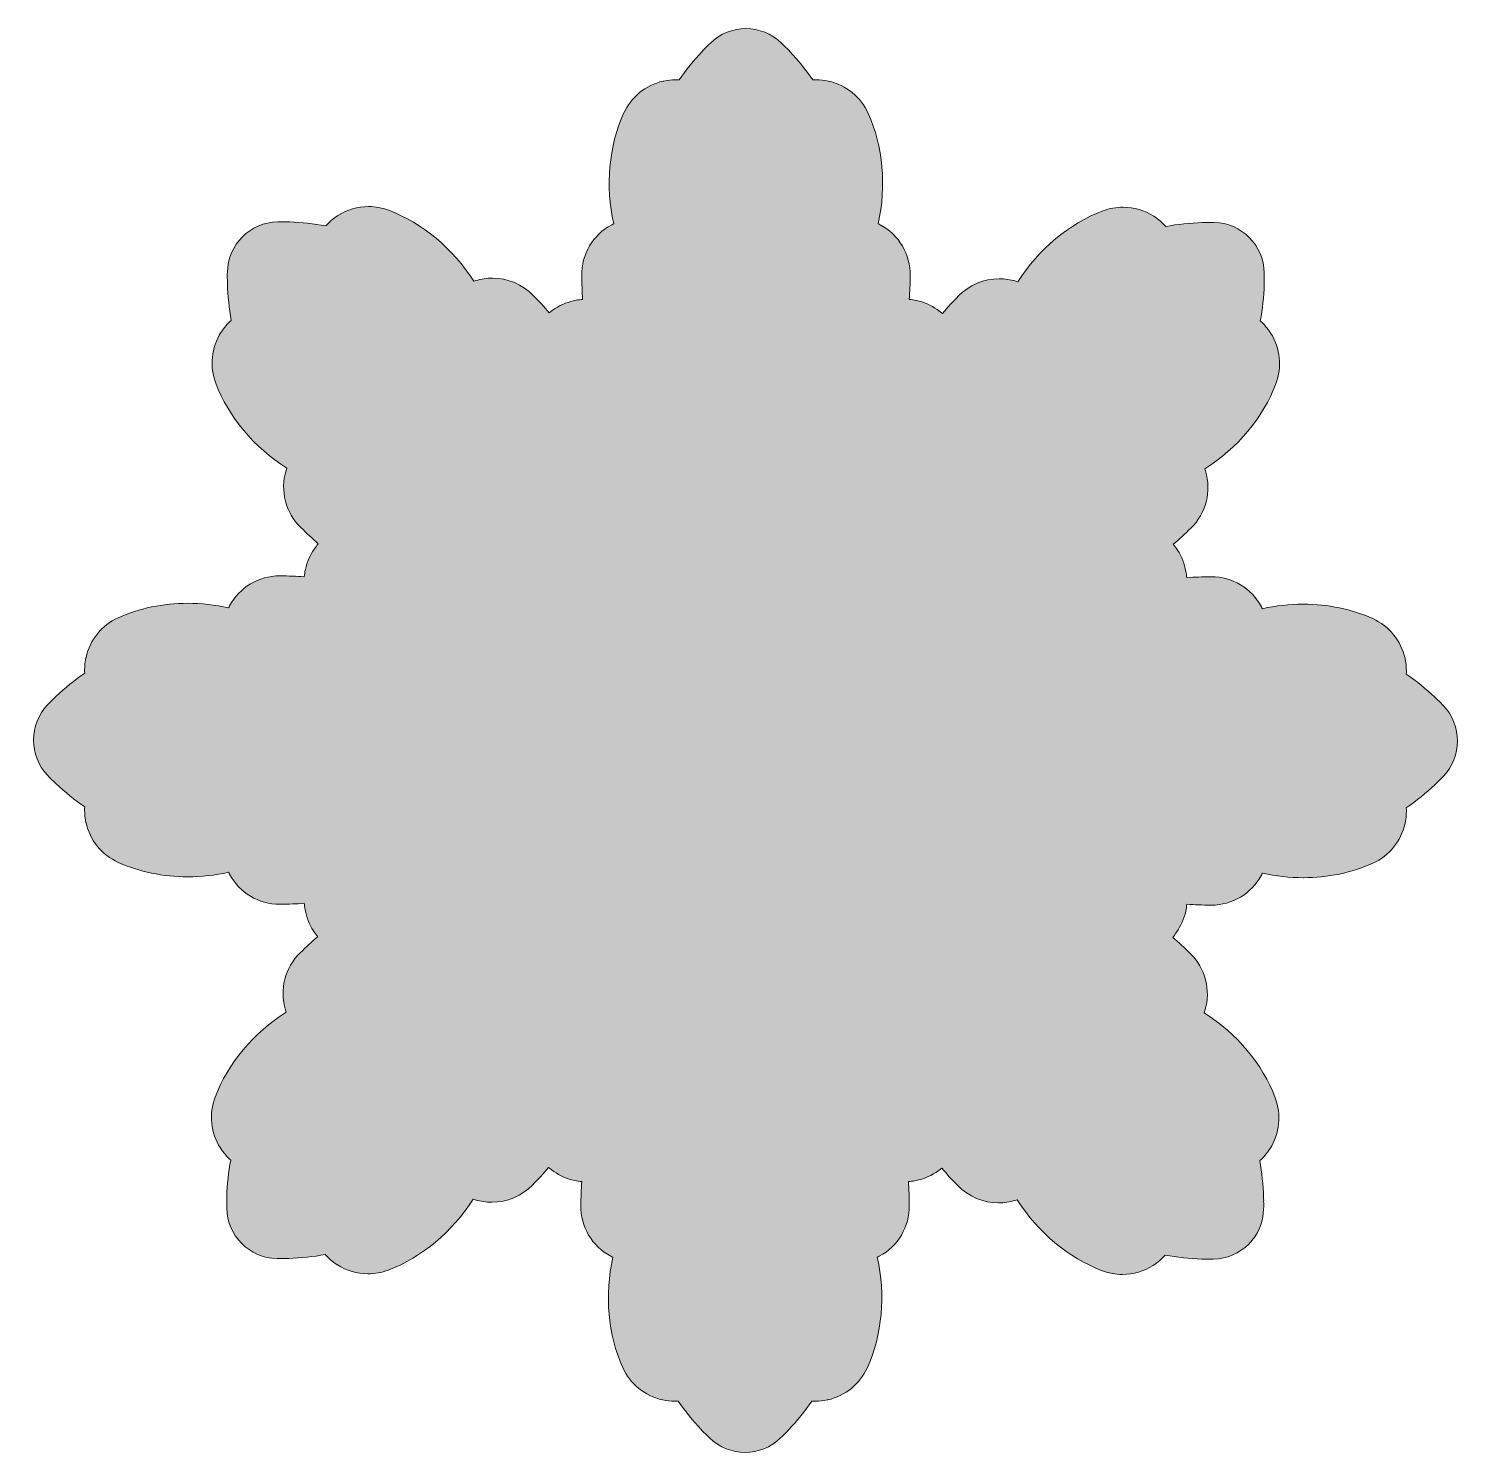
# Model space of a CAD drawing. Header units: inches. Extents: x 4 to 3036, y -2012 to -8.
# Drawn here: x 1037 to 2003, y -2000 to -1040 of the extents above; entities that cross this region are included whole.
import ezdxf

# ---------------------------------------------------------------- set-up
doc = ezdxf.new("R2010")
doc.units = ezdxf.units.IN
doc.header["$MEASUREMENT"] = 0
doc.layers.add('_U+0421_U+043B_U+043E_U+0439 1', color=7, linetype='Continuous')

msp = doc.modelspace()

# ---------------------------------------------------------------- hatches: boundary and pattern name
at = {"layer": '_U+0421_U+043B_U+043E_U+0439 1', "true_color": 0x005a5f}
h = msp.add_hatch(color=138, dxfattribs=at)
h.dxf.hatch_style = 2
edge = h.paths.add_edge_path()
edge.add_spline(control_points=[(1519.7, -2000.1), (1511.05, -2000.1), (1502.39, -1996.86), (1495.7, -1990.4), (1494.47, -1989.21), (1493.25, -1987.99), (1491.99, -1986.69), (1491.37, -1986.08), (1490.76, -1985.45), (1490.17, -1984.79), (1484.54, -1978.81), (1479.32, -1972.33), (1474.61, -1965.51), (1473.82, -1965.56), (1473.02, -1965.58), (1472.22, -1965.58), (1469.59, -1965.58), (1466.94, -1965.31), (1464.36, -1964.77), (1464.22, -1964.74), (1464.07, -1964.71), (1463.93, -1964.68), (1452.17, -1962.08), (1442.18, -1953.96), (1437.22, -1942.97), (1427.19, -1920.68), (1424.89, -1894.15), (1430.52, -1868.55), (1430.09, -1868.34), (1429.66, -1868.13), (1429.24, -1867.9), (1416.49, -1861.07), (1408.73, -1847.89), (1408.94, -1833.48), (1409.01, -1828.17), (1409.23, -1822.85), (1409.6, -1817.53), (1408.01, -1817.39), (1406.42, -1817.15), (1404.86, -1816.81), (1404.86, -1816.81), (1404.86, -1816.81), (1404.86, -1816.81), (1399.74, -1815.71), (1394.92, -1813.59), (1390.69, -1810.6), (1389.49, -1809.8), (1388.34, -1808.94), (1387.25, -1808.02), (1383.74, -1812.05), (1380.13, -1815.98), (1376.41, -1819.8), (1369.24, -1827.18), (1359.22, -1831.42), (1348.94, -1831.42), (1345.17, -1831.42), (1341.43, -1830.87), (1337.82, -1829.78), (1337.34, -1829.63), (1336.86, -1829.47), (1336.38, -1829.31), (1322.26, -1851.38), (1301.88, -1868.52), (1279.07, -1877.18), (1274.68, -1878.84), (1270.09, -1879.68), (1265.42, -1879.68), (1258.1, -1879.68), (1250.97, -1877.6), (1244.79, -1873.66), (1244.67, -1873.58), (1244.54, -1873.5), (1244.42, -1873.42), (1241.49, -1871.5), (1238.88, -1869.24), (1236.63, -1866.69), (1228.48, -1868.18), (1220.21, -1869.07), (1212.01, -1869.32), (1211.27, -1869.36), (1210.54, -1869.38), (1209.81, -1869.38), (1209.66, -1869.38), (1209.52, -1869.38), (1209.37, -1869.38), (1208.46, -1869.39), (1207.6, -1869.4), (1206.76, -1869.4), (1205.86, -1869.4), (1204.99, -1869.39), (1204.14, -1869.38), (1185.53, -1869.06), (1170.51, -1854.05), (1170.19, -1835.43), (1170.17, -1833.73), (1170.17, -1832), (1170.19, -1830.18), (1170.19, -1829.31), (1170.2, -1828.43), (1170.25, -1827.56), (1170.5, -1819.36), (1171.39, -1811.09), (1172.88, -1802.95), (1170.34, -1800.7), (1168.07, -1798.08), (1166.15, -1795.15), (1166.07, -1795.04), (1166, -1794.92), (1165.92, -1794.8), (1159.44, -1784.64), (1158.12, -1771.84), (1162.38, -1760.55), (1171.05, -1737.7), (1188.19, -1717.31), (1210.26, -1703.19), (1210.11, -1702.74), (1209.96, -1702.28), (1209.82, -1701.82), (1205.64, -1687.97), (1209.47, -1673.18), (1219.79, -1663.15), (1223.6, -1659.44), (1227.52, -1655.83), (1231.54, -1652.32), (1230.52, -1651.1), (1229.56, -1649.8), (1228.68, -1648.43), (1225.85, -1644.03), (1223.95, -1639.14), (1223.08, -1634.04), (1222.8, -1632.62), (1222.59, -1631.21), (1222.47, -1629.8), (1217.14, -1630.17), (1211.8, -1630.39), (1206.48, -1630.46), (1206.32, -1630.46), (1206.11, -1630.46), (1205.95, -1630.46), (1191.78, -1630.46), (1178.82, -1622.7), (1172.13, -1610.22), (1171.89, -1609.78), (1171.67, -1609.33), (1171.45, -1608.89), (1162.35, -1610.9), (1153.12, -1611.92), (1143.87, -1611.92), (1127.39, -1611.92), (1111.21, -1608.56), (1097.07, -1602.2), (1086.05, -1597.23), (1077.93, -1587.24), (1075.32, -1575.47), (1075.29, -1575.33), (1075.26, -1575.18), (1075.22, -1575.03), (1074.51, -1571.61), (1074.27, -1568.16), (1074.47, -1564.77), (1067.66, -1560.06), (1061.18, -1554.84), (1055.2, -1549.22), (1054.55, -1548.64), (1053.93, -1548.04), (1053.32, -1547.42), (1052.01, -1546.15), (1050.79, -1544.93), (1049.6, -1543.7), (1036.67, -1530.31), (1036.67, -1509.08), (1049.61, -1495.69), (1050.8, -1494.46), (1052.01, -1493.25), (1053.31, -1491.99), (1053.92, -1491.37), (1054.55, -1490.76), (1055.2, -1490.17), (1061.19, -1484.55), (1067.66, -1479.33), (1074.47, -1474.62), (1074.27, -1471.24), (1074.51, -1467.79), (1075.22, -1464.36), (1075.26, -1464.22), (1075.29, -1464.07), (1075.32, -1463.93), (1077.93, -1452.16), (1086.05, -1442.17), (1097.05, -1437.21), (1111.21, -1430.84), (1127.39, -1427.48), (1143.87, -1427.48), (1153.12, -1427.48), (1162.35, -1428.5), (1171.45, -1430.51), (1171.66, -1430.08), (1171.88, -1429.65), (1172.1, -1429.23), (1178.82, -1416.7), (1191.78, -1408.93), (1205.95, -1408.93), (1206.11, -1408.93), (1206.34, -1408.94), (1206.5, -1408.94), (1211.82, -1409.01), (1217.15, -1409.23), (1222.47, -1409.6), (1222.61, -1407.96), (1222.86, -1406.32), (1223.22, -1404.69), (1224.34, -1399.62), (1226.45, -1394.86), (1229.42, -1390.68), (1230.21, -1389.48), (1231.06, -1388.34), (1231.97, -1387.25), (1227.94, -1383.74), (1224.02, -1380.13), (1220.2, -1376.41), (1209.88, -1366.38), (1206.06, -1351.58), (1210.23, -1337.8), (1210.38, -1337.32), (1210.53, -1336.85), (1210.69, -1336.38), (1188.62, -1322.27), (1171.48, -1301.88), (1162.82, -1279.07), (1158.54, -1267.75), (1159.86, -1254.94), (1166.34, -1244.78), (1166.42, -1244.66), (1166.5, -1244.54), (1166.58, -1244.42), (1168.5, -1241.49), (1170.76, -1238.88), (1173.31, -1236.63), (1171.82, -1228.48), (1170.93, -1220.21), (1170.67, -1212.01), (1170.63, -1211.13), (1170.61, -1210.25), (1170.62, -1209.38), (1170.59, -1207.55), (1170.59, -1205.83), (1170.62, -1204.14), (1170.94, -1185.52), (1185.96, -1170.5), (1204.58, -1170.19), (1205.42, -1170.18), (1206.27, -1170.17), (1207.16, -1170.17), (1208.01, -1170.17), (1208.89, -1170.18), (1209.8, -1170.19), (1209.95, -1170.19), (1210.09, -1170.19), (1210.24, -1170.19), (1210.97, -1170.19), (1211.71, -1170.21), (1212.45, -1170.25), (1220.65, -1170.5), (1228.91, -1171.39), (1237.05, -1172.88), (1239.3, -1170.34), (1241.91, -1168.07), (1244.84, -1166.15), (1244.96, -1166.07), (1245.09, -1165.99), (1245.21, -1165.91), (1251.39, -1161.97), (1258.53, -1159.89), (1265.85, -1159.89), (1270.51, -1159.89), (1275.1, -1160.73), (1279.47, -1162.39), (1302.3, -1171.05), (1322.69, -1188.19), (1336.81, -1210.26), (1337.26, -1210.11), (1337.72, -1209.96), (1338.19, -1209.82), (1341.85, -1208.71), (1345.59, -1208.15), (1349.36, -1208.15), (1359.65, -1208.15), (1369.68, -1212.4), (1376.87, -1219.8), (1380.57, -1223.61), (1384.18, -1227.53), (1387.68, -1231.55), (1388.91, -1230.51), (1390.23, -1229.55), (1391.61, -1228.66), (1395.99, -1225.84), (1400.86, -1223.96), (1405.93, -1223.09), (1407.32, -1222.8), (1408.75, -1222.6), (1410.2, -1222.47), (1409.83, -1217.14), (1409.61, -1211.8), (1409.54, -1206.48), (1409.34, -1192.09), (1417.1, -1178.92), (1429.8, -1172.12), (1430.24, -1171.89), (1430.68, -1171.66), (1431.12, -1171.45), (1425.5, -1145.86), (1427.79, -1119.32), (1437.8, -1097.07), (1442.78, -1086.04), (1452.77, -1077.92), (1464.53, -1075.32), (1464.68, -1075.29), (1464.82, -1075.26), (1464.96, -1075.23), (1467.55, -1074.69), (1470.19, -1074.42), (1472.83, -1074.42), (1473.63, -1074.42), (1474.42, -1074.44), (1475.21, -1074.49), (1479.92, -1067.67), (1485.14, -1061.2), (1490.77, -1055.21), (1491.36, -1054.56), (1491.97, -1053.92), (1492.59, -1053.31), (1493.86, -1052.01), (1495.07, -1050.79), (1496.3, -1049.61), (1502.99, -1043.14), (1511.65, -1039.9), (1520.3, -1039.9), (1528.96, -1039.9), (1537.61, -1043.14), (1544.31, -1049.61), (1545.53, -1050.79), (1546.75, -1052.01), (1548.01, -1053.31), (1548.64, -1053.92), (1549.24, -1054.56), (1549.83, -1055.21), (1555.46, -1061.2), (1560.68, -1067.67), (1565.39, -1074.49), (1566.18, -1074.44), (1566.98, -1074.42), (1567.78, -1074.42), (1570.41, -1074.42), (1573.06, -1074.69), (1575.64, -1075.23), (1575.79, -1075.26), (1575.93, -1075.29), (1576.07, -1075.32), (1587.85, -1077.93), (1597.83, -1086.05), (1602.79, -1097.05), (1612.81, -1119.32), (1615.11, -1145.85), (1609.48, -1171.45), (1609.91, -1171.66), (1610.35, -1171.88), (1610.77, -1172.1), (1623.51, -1178.93), (1631.27, -1192.1), (1631.06, -1206.52), (1630.99, -1211.83), (1630.77, -1217.15), (1630.4, -1222.47), (1632, -1222.61), (1633.59, -1222.85), (1635.16, -1223.19), (1635.17, -1223.19), (1635.19, -1223.2), (1635.19, -1223.2), (1640.29, -1224.3), (1645.09, -1226.42), (1649.31, -1229.41), (1650.51, -1230.2), (1651.66, -1231.06), (1652.75, -1231.98), (1656.26, -1227.95), (1659.87, -1224.02), (1663.59, -1220.2), (1670.74, -1212.83), (1680.77, -1208.58), (1691.06, -1208.58), (1694.83, -1208.58), (1698.57, -1209.13), (1702.19, -1210.23), (1702.67, -1210.37), (1703.15, -1210.53), (1703.62, -1210.69), (1717.73, -1188.62), (1738.12, -1171.48), (1760.93, -1162.82), (1765.33, -1161.16), (1769.92, -1160.32), (1774.58, -1160.32), (1781.9, -1160.32), (1789.04, -1162.4), (1795.22, -1166.35), (1795.34, -1166.42), (1795.45, -1166.49), (1795.57, -1166.57), (1798.5, -1168.49), (1801.12, -1170.76), (1803.37, -1173.31), (1811.52, -1171.82), (1819.79, -1170.93), (1828, -1170.68), (1828.73, -1170.64), (1829.47, -1170.62), (1830.19, -1170.62), (1830.34, -1170.62), (1830.48, -1170.62), (1830.62, -1170.62), (1831.54, -1170.61), (1832.42, -1170.6), (1833.28, -1170.6), (1834.17, -1170.6), (1835.02, -1170.61), (1835.86, -1170.62), (1854.48, -1170.94), (1869.49, -1185.95), (1869.81, -1204.57), (1869.83, -1206.27), (1869.83, -1207.99), (1869.81, -1209.8), (1869.81, -1210.69), (1869.8, -1211.57), (1869.75, -1212.45), (1869.5, -1220.65), (1868.61, -1228.91), (1867.12, -1237.05), (1869.66, -1239.3), (1871.93, -1241.91), (1873.85, -1244.84), (1873.92, -1244.96), (1874, -1245.08), (1874.08, -1245.2), (1880.57, -1255.37), (1881.89, -1268.18), (1877.61, -1279.47), (1868.95, -1302.3), (1851.81, -1322.69), (1829.74, -1336.81), (1829.89, -1337.26), (1830.04, -1337.73), (1830.19, -1338.19), (1834.37, -1352.01), (1830.54, -1366.81), (1820.21, -1376.85), (1816.4, -1380.56), (1812.48, -1384.17), (1808.46, -1387.68), (1809.49, -1388.92), (1810.46, -1390.24), (1811.35, -1391.63), (1814.17, -1396.01), (1816.05, -1400.89), (1816.92, -1405.97), (1817.2, -1407.38), (1817.41, -1408.79), (1817.53, -1410.2), (1822.86, -1409.83), (1828.2, -1409.61), (1833.52, -1409.54), (1833.68, -1409.54), (1833.9, -1409.54), (1834.05, -1409.54), (1848.23, -1409.54), (1861.19, -1417.3), (1867.88, -1429.81), (1868.11, -1430.24), (1868.33, -1430.67), (1868.55, -1431.11), (1877.65, -1429.1), (1886.88, -1428.08), (1896.13, -1428.08), (1912.61, -1428.08), (1928.79, -1431.44), (1942.92, -1437.8), (1953.96, -1442.79), (1962.08, -1452.77), (1964.68, -1464.54), (1964.71, -1464.68), (1964.74, -1464.82), (1964.77, -1464.96), (1965.49, -1468.39), (1965.73, -1471.84), (1965.53, -1475.23), (1972.34, -1479.93), (1978.81, -1485.15), (1984.79, -1490.77), (1985.44, -1491.36), (1986.07, -1491.96), (1986.69, -1492.59), (1988, -1493.87), (1989.22, -1495.08), (1990.4, -1496.3), (2003.33, -1509.69), (2003.33, -1530.92), (1990.4, -1544.3), (1989.22, -1545.52), (1988.01, -1546.73), (1986.69, -1548.01), (1986.08, -1548.64), (1985.44, -1549.24), (1984.79, -1549.83), (1978.81, -1555.46), (1972.34, -1560.67), (1965.53, -1565.38), (1965.73, -1568.77), (1965.49, -1572.21), (1964.77, -1575.64), (1964.74, -1575.78), (1964.71, -1575.92), (1964.68, -1576.06), (1962.08, -1587.84), (1953.96, -1597.83), (1942.95, -1602.79), (1928.79, -1609.16), (1912.61, -1612.52), (1896.13, -1612.52), (1896.13, -1612.52), (1896.13, -1612.52), (1896.12, -1612.52), (1886.88, -1612.52), (1877.65, -1611.5), (1868.55, -1609.49), (1868.34, -1609.92), (1868.12, -1610.35), (1867.89, -1610.78), (1861.19, -1623.3), (1848.23, -1631.06), (1834.05, -1631.06), (1833.88, -1631.06), (1833.65, -1631.06), (1833.48, -1631.06), (1828.17, -1630.99), (1822.85, -1630.77), (1817.53, -1630.4), (1817.39, -1631.99), (1817.15, -1633.58), (1816.81, -1635.17), (1815.71, -1640.26), (1813.6, -1645.05), (1810.63, -1649.26), (1809.82, -1650.48), (1808.96, -1651.65), (1808.03, -1652.76), (1812.06, -1656.26), (1815.99, -1659.88), (1819.8, -1663.59), (1830.11, -1673.61), (1833.94, -1688.4), (1829.78, -1702.18), (1829.63, -1702.67), (1829.47, -1703.14), (1829.31, -1703.62), (1851.39, -1717.74), (1868.52, -1738.12), (1877.18, -1760.93), (1881.45, -1772.25), (1880.13, -1785.05), (1873.67, -1795.2), (1873.58, -1795.33), (1873.5, -1795.46), (1873.42, -1795.59), (1871.5, -1798.52), (1869.23, -1801.13), (1866.69, -1803.37), (1868.18, -1811.52), (1869.07, -1819.79), (1869.32, -1827.99), (1869.37, -1828.87), (1869.39, -1829.74), (1869.38, -1830.62), (1869.41, -1832.42), (1869.41, -1834.15), (1869.38, -1835.86), (1869.06, -1854.48), (1854.05, -1869.49), (1835.43, -1869.81), (1834.59, -1869.82), (1833.73, -1869.83), (1832.84, -1869.83), (1831.99, -1869.83), (1831.11, -1869.82), (1830.19, -1869.81), (1830.05, -1869.81), (1829.91, -1869.81), (1829.77, -1869.81), (1829.04, -1869.81), (1828.3, -1869.79), (1827.57, -1869.75), (1819.36, -1869.5), (1811.1, -1868.61), (1802.95, -1867.12), (1800.7, -1869.67), (1798.08, -1871.93), (1795.15, -1873.85), (1795.03, -1873.93), (1794.91, -1874.01), (1794.79, -1874.09), (1788.61, -1878.03), (1781.47, -1880.11), (1774.15, -1880.11), (1769.49, -1880.11), (1764.9, -1879.27), (1760.53, -1877.61), (1737.7, -1868.95), (1717.31, -1851.81), (1703.19, -1829.74), (1702.74, -1829.89), (1702.28, -1830.04), (1701.82, -1830.18), (1698.16, -1831.29), (1694.41, -1831.85), (1690.64, -1831.85), (1680.35, -1831.85), (1670.32, -1827.6), (1663.13, -1820.2), (1659.43, -1816.39), (1655.82, -1812.47), (1652.32, -1808.45), (1651.08, -1809.49), (1649.77, -1810.46), (1648.38, -1811.35), (1643.99, -1814.17), (1639.09, -1816.06), (1634, -1816.92), (1632.61, -1817.2), (1631.21, -1817.41), (1629.8, -1817.53), (1630.17, -1822.86), (1630.39, -1828.2), (1630.46, -1833.52), (1630.67, -1847.89), (1622.91, -1861.07), (1610.22, -1867.87), (1609.77, -1868.11), (1609.33, -1868.33), (1608.88, -1868.55), (1614.5, -1894.14), (1612.21, -1920.68), (1602.2, -1942.93), (1597.22, -1953.95), (1587.24, -1962.08), (1575.47, -1964.68), (1575.32, -1964.71), (1575.18, -1964.74), (1575.03, -1964.77), (1572.45, -1965.31), (1569.81, -1965.58), (1567.17, -1965.58), (1566.37, -1965.58), (1565.58, -1965.56), (1564.79, -1965.51), (1560.08, -1972.32), (1554.86, -1978.79), (1549.24, -1984.78), (1548.65, -1985.43), (1548.04, -1986.07), (1547.41, -1986.69), (1546.13, -1988), (1544.92, -1989.22), (1543.7, -1990.39), (1537.01, -1996.86), (1528.35, -2000.1), (1519.7, -2000.1)], knot_values=[0, 0, 0, 0, 1, 1, 1, 2, 2, 2, 3, 3, 3, 4, 4, 4, 5, 5, 5, 6, 6, 6, 7, 7, 7, 8, 8, 8, 9, 9, 9, 10, 10, 10, 11, 11, 11, 12, 12, 12, 13, 13, 13, 14, 14, 14, 15, 15, 15, 16, 16, 16, 17, 17, 17, 18, 18, 18, 19, 19, 19, 20, 20, 20, 21, 21, 21, 22, 22, 22, 23, 23, 23, 24, 24, 24, 25, 25, 25, 26, 26, 26, 27, 27, 27, 28, 28, 28, 29, 29, 29, 30, 30, 30, 31, 31, 31, 32, 32, 32, 33, 33, 33, 34, 34, 34, 35, 35, 35, 36, 36, 36, 37, 37, 37, 38, 38, 38, 39, 39, 39, 40, 40, 40, 41, 41, 41, 42, 42, 42, 43, 43, 43, 44, 44, 44, 45, 45, 45, 46, 46, 46, 47, 47, 47, 48, 48, 48, 49, 49, 49, 50, 50, 50, 51, 51, 51, 52, 52, 52, 53, 53, 53, 54, 54, 54, 55, 55, 55, 56, 56, 56, 57, 57, 57, 58, 58, 58, 59, 59, 59, 60, 60, 60, 61, 61, 61, 62, 62, 62, 63, 63, 63, 64, 64, 64, 65, 65, 65, 66, 66, 66, 67, 67, 67, 68, 68, 68, 69, 69, 69, 70, 70, 70, 71, 71, 71, 72, 72, 72, 73, 73, 73, 74, 74, 74, 75, 75, 75, 76, 76, 76, 77, 77, 77, 78, 78, 78, 79, 79, 79, 80, 80, 80, 81, 81, 81, 82, 82, 82, 83, 83, 83, 84, 84, 84, 85, 85, 85, 86, 86, 86, 87, 87, 87, 88, 88, 88, 89, 89, 89, 90, 90, 90, 91, 91, 91, 92, 92, 92, 93, 93, 93, 94, 94, 94, 95, 95, 95, 96, 96, 96, 97, 97, 97, 98, 98, 98, 99, 99, 99, 100, 100, 100, 101, 101, 101, 102, 102, 102, 103, 103, 103, 104, 104, 104, 105, 105, 105, 106, 106, 106, 107, 107, 107, 108, 108, 108, 109, 109, 109, 110, 110, 110, 111, 111, 111, 112, 112, 112, 113, 113, 113, 114, 114, 114, 115, 115, 115, 116, 116, 116, 117, 117, 117, 118, 118, 118, 119, 119, 119, 120, 120, 120, 121, 121, 121, 122, 122, 122, 123, 123, 123, 124, 124, 124, 125, 125, 125, 126, 126, 126, 127, 127, 127, 128, 128, 128, 129, 129, 129, 130, 130, 130, 131, 131, 131, 132, 132, 132, 133, 133, 133, 134, 134, 134, 135, 135, 135, 136, 136, 136, 137, 137, 137, 138, 138, 138, 139, 139, 139, 140, 140, 140, 141, 141, 141, 142, 142, 142, 143, 143, 143, 144, 144, 144, 145, 145, 145, 146, 146, 146, 147, 147, 147, 148, 148, 148, 149, 149, 149, 150, 150, 150, 151, 151, 151, 152, 152, 152, 153, 153, 153, 154, 154, 154, 155, 155, 155, 156, 156, 156, 157, 157, 157, 158, 158, 158, 159, 159, 159, 160, 160, 160, 161, 161, 161, 162, 162, 162, 163, 163, 163, 164, 164, 164, 165, 165, 165, 166, 166, 166, 167, 167, 167, 168, 168, 168, 169, 169, 169, 170, 170, 170, 171, 171, 171, 172, 172, 172, 173, 173, 173, 174, 174, 174, 175, 175, 175, 176, 176, 176, 177, 177, 177, 178, 178, 178, 179, 179, 179, 180, 180, 180, 181, 181, 181, 182, 182, 182, 183, 183, 183, 184, 184, 184, 185, 185, 185, 186, 186, 186, 187, 187, 187, 188, 188, 188, 189, 189, 189, 190, 190, 190, 191, 191, 191, 192, 192, 192, 193, 193, 193, 194, 194, 194, 195, 195, 195, 196, 196, 196, 197, 197, 197, 198, 198, 198, 199, 199, 199, 200, 200, 200, 201, 201, 201, 202, 202, 202, 203, 203, 203, 204, 204, 204, 205, 205, 205, 206, 206, 206, 207, 207, 207, 208, 208, 208, 209, 209, 209, 210, 210, 210, 211, 211, 211, 212, 212, 212, 213, 213, 213, 214, 214, 214, 215, 215, 215, 216, 216, 216, 217, 217, 217, 218, 218, 218, 219, 219, 219, 220, 220, 220, 221, 221, 221, 222, 222, 222, 223, 223, 223, 224, 224, 224, 225, 225, 225, 225], degree=3, periodic=1)

# ---------------------------------------------------------------- linework, layer by layer
at = {"layer": '_U+0421_U+043B_U+043E_U+0439 1', "lineweight": 0}
msp.add_open_spline([(1519.7, -2000.1), (1511.05, -2000.1), (1502.39, -1996.86), (1495.7, -1990.4), (1494.47, -1989.21), (1493.25, -1987.99), (1491.99, -1986.69), (1491.37, -1986.08), (1490.76, -1985.45), (1490.17, -1984.79), (1484.54, -1978.81), (1479.32, -1972.33), (1474.61, -1965.51), (1473.82, -1965.56), (1473.02, -1965.58), (1472.22, -1965.58), (1469.59, -1965.58), (1466.94, -1965.31), (1464.36, -1964.77), (1464.22, -1964.74), (1464.07, -1964.71), (1463.93, -1964.68), (1452.17, -1962.08), (1442.18, -1953.96), (1437.22, -1942.97), (1427.19, -1920.68), (1424.89, -1894.15), (1430.52, -1868.55), (1430.09, -1868.34), (1429.66, -1868.13), (1429.24, -1867.9), (1416.49, -1861.07), (1408.73, -1847.89), (1408.94, -1833.48), (1409.01, -1828.17), (1409.23, -1822.85), (1409.6, -1817.53), (1408.01, -1817.39), (1406.42, -1817.15), (1404.86, -1816.81), (1404.86, -1816.81), (1404.86, -1816.81), (1404.86, -1816.81), (1399.74, -1815.71), (1394.92, -1813.59), (1390.69, -1810.6), (1389.49, -1809.8), (1388.34, -1808.94), (1387.25, -1808.02), (1383.74, -1812.05), (1380.13, -1815.98), (1376.41, -1819.8), (1369.24, -1827.18), (1359.22, -1831.42), (1348.94, -1831.42), (1345.17, -1831.42), (1341.43, -1830.87), (1337.82, -1829.78), (1337.34, -1829.63), (1336.86, -1829.47), (1336.38, -1829.31), (1322.26, -1851.38), (1301.88, -1868.52), (1279.07, -1877.18), (1274.68, -1878.84), (1270.09, -1879.68), (1265.42, -1879.68), (1258.1, -1879.68), (1250.97, -1877.6), (1244.79, -1873.66), (1244.67, -1873.58), (1244.54, -1873.5), (1244.42, -1873.42), (1241.49, -1871.5), (1238.88, -1869.24), (1236.63, -1866.69), (1228.48, -1868.18), (1220.21, -1869.07), (1212.01, -1869.32), (1211.27, -1869.36), (1210.54, -1869.38), (1209.81, -1869.38), (1209.66, -1869.38), (1209.52, -1869.38), (1209.37, -1869.38), (1208.46, -1869.39), (1207.6, -1869.4), (1206.76, -1869.4), (1205.86, -1869.4), (1204.99, -1869.39), (1204.14, -1869.38), (1185.53, -1869.06), (1170.51, -1854.05), (1170.19, -1835.43), (1170.17, -1833.73), (1170.17, -1832), (1170.19, -1830.18), (1170.19, -1829.31), (1170.2, -1828.43), (1170.25, -1827.56), (1170.5, -1819.36), (1171.39, -1811.09), (1172.88, -1802.95), (1170.34, -1800.7), (1168.07, -1798.08), (1166.15, -1795.15), (1166.07, -1795.04), (1166, -1794.92), (1165.92, -1794.8), (1159.44, -1784.64), (1158.12, -1771.84), (1162.38, -1760.55), (1171.05, -1737.7), (1188.19, -1717.31), (1210.26, -1703.19), (1210.11, -1702.74), (1209.96, -1702.28), (1209.82, -1701.82), (1205.64, -1687.97), (1209.47, -1673.18), (1219.79, -1663.15), (1223.6, -1659.44), (1227.52, -1655.83), (1231.54, -1652.32), (1230.52, -1651.1), (1229.56, -1649.8), (1228.68, -1648.43), (1225.85, -1644.03), (1223.95, -1639.14), (1223.08, -1634.04), (1222.8, -1632.62), (1222.59, -1631.21), (1222.47, -1629.8), (1217.14, -1630.17), (1211.8, -1630.39), (1206.48, -1630.46), (1206.32, -1630.46), (1206.11, -1630.46), (1205.95, -1630.46), (1191.78, -1630.46), (1178.82, -1622.7), (1172.13, -1610.22), (1171.89, -1609.78), (1171.67, -1609.33), (1171.45, -1608.89), (1162.35, -1610.9), (1153.12, -1611.92), (1143.87, -1611.92), (1127.39, -1611.92), (1111.21, -1608.56), (1097.07, -1602.2), (1086.05, -1597.23), (1077.93, -1587.24), (1075.32, -1575.47), (1075.29, -1575.33), (1075.26, -1575.18), (1075.22, -1575.03), (1074.51, -1571.61), (1074.27, -1568.16), (1074.47, -1564.77), (1067.66, -1560.06), (1061.18, -1554.84), (1055.2, -1549.22), (1054.55, -1548.64), (1053.93, -1548.04), (1053.32, -1547.42), (1052.01, -1546.15), (1050.79, -1544.93), (1049.6, -1543.7), (1036.67, -1530.31), (1036.67, -1509.08), (1049.61, -1495.69), (1050.8, -1494.46), (1052.01, -1493.25), (1053.31, -1491.99), (1053.92, -1491.37), (1054.55, -1490.76), (1055.2, -1490.17), (1061.19, -1484.55), (1067.66, -1479.33), (1074.47, -1474.62), (1074.27, -1471.24), (1074.51, -1467.79), (1075.22, -1464.36), (1075.26, -1464.22), (1075.29, -1464.07), (1075.32, -1463.93), (1077.93, -1452.16), (1086.05, -1442.17), (1097.05, -1437.21), (1111.21, -1430.84), (1127.39, -1427.48), (1143.87, -1427.48), (1153.12, -1427.48), (1162.35, -1428.5), (1171.45, -1430.51), (1171.66, -1430.08), (1171.88, -1429.65), (1172.1, -1429.23), (1178.82, -1416.7), (1191.78, -1408.93), (1205.95, -1408.93), (1206.11, -1408.93), (1206.34, -1408.94), (1206.5, -1408.94), (1211.82, -1409.01), (1217.15, -1409.23), (1222.47, -1409.6), (1222.61, -1407.96), (1222.86, -1406.32), (1223.22, -1404.69), (1224.34, -1399.62), (1226.45, -1394.86), (1229.42, -1390.68), (1230.21, -1389.48), (1231.06, -1388.34), (1231.97, -1387.25), (1227.94, -1383.74), (1224.02, -1380.13), (1220.2, -1376.41), (1209.88, -1366.38), (1206.06, -1351.58), (1210.23, -1337.8), (1210.38, -1337.32), (1210.53, -1336.85), (1210.69, -1336.38), (1188.62, -1322.27), (1171.48, -1301.88), (1162.82, -1279.07), (1158.54, -1267.75), (1159.86, -1254.94), (1166.34, -1244.78), (1166.42, -1244.66), (1166.5, -1244.54), (1166.58, -1244.42), (1168.5, -1241.49), (1170.76, -1238.88), (1173.31, -1236.63), (1171.82, -1228.48), (1170.93, -1220.21), (1170.67, -1212.01), (1170.63, -1211.13), (1170.61, -1210.25), (1170.62, -1209.38), (1170.59, -1207.55), (1170.59, -1205.83), (1170.62, -1204.14), (1170.94, -1185.52), (1185.96, -1170.5), (1204.58, -1170.19), (1205.42, -1170.18), (1206.27, -1170.17), (1207.16, -1170.17), (1208.01, -1170.17), (1208.89, -1170.18), (1209.8, -1170.19), (1209.95, -1170.19), (1210.09, -1170.19), (1210.24, -1170.19), (1210.97, -1170.19), (1211.71, -1170.21), (1212.45, -1170.25), (1220.65, -1170.5), (1228.91, -1171.39), (1237.05, -1172.88), (1239.3, -1170.34), (1241.91, -1168.07), (1244.84, -1166.15), (1244.96, -1166.07), (1245.09, -1165.99), (1245.21, -1165.91), (1251.39, -1161.97), (1258.53, -1159.89), (1265.85, -1159.89), (1270.51, -1159.89), (1275.1, -1160.73), (1279.47, -1162.39), (1302.3, -1171.05), (1322.69, -1188.19), (1336.81, -1210.26), (1337.26, -1210.11), (1337.72, -1209.96), (1338.19, -1209.82), (1341.85, -1208.71), (1345.59, -1208.15), (1349.36, -1208.15), (1359.65, -1208.15), (1369.68, -1212.4), (1376.87, -1219.8), (1380.57, -1223.61), (1384.18, -1227.53), (1387.68, -1231.55), (1388.91, -1230.51), (1390.23, -1229.55), (1391.61, -1228.66), (1395.99, -1225.84), (1400.86, -1223.96), (1405.93, -1223.09), (1407.32, -1222.8), (1408.75, -1222.6), (1410.2, -1222.47), (1409.83, -1217.14), (1409.61, -1211.8), (1409.54, -1206.48), (1409.34, -1192.09), (1417.1, -1178.92), (1429.8, -1172.12), (1430.24, -1171.89), (1430.68, -1171.66), (1431.12, -1171.45), (1425.5, -1145.86), (1427.79, -1119.32), (1437.8, -1097.07), (1442.78, -1086.04), (1452.77, -1077.92), (1464.53, -1075.32), (1464.68, -1075.29), (1464.82, -1075.26), (1464.96, -1075.23), (1467.55, -1074.69), (1470.19, -1074.42), (1472.83, -1074.42), (1473.63, -1074.42), (1474.42, -1074.44), (1475.21, -1074.49), (1479.92, -1067.67), (1485.14, -1061.2), (1490.77, -1055.21), (1491.36, -1054.56), (1491.97, -1053.92), (1492.59, -1053.31), (1493.86, -1052.01), (1495.07, -1050.79), (1496.3, -1049.61), (1502.99, -1043.14), (1511.65, -1039.9), (1520.3, -1039.9), (1528.96, -1039.9), (1537.61, -1043.14), (1544.31, -1049.61), (1545.53, -1050.79), (1546.75, -1052.01), (1548.01, -1053.31), (1548.64, -1053.92), (1549.24, -1054.56), (1549.83, -1055.21), (1555.46, -1061.2), (1560.68, -1067.67), (1565.39, -1074.49), (1566.18, -1074.44), (1566.98, -1074.42), (1567.78, -1074.42), (1570.41, -1074.42), (1573.06, -1074.69), (1575.64, -1075.23), (1575.79, -1075.26), (1575.93, -1075.29), (1576.07, -1075.32), (1587.85, -1077.93), (1597.83, -1086.05), (1602.79, -1097.05), (1612.81, -1119.32), (1615.11, -1145.85), (1609.48, -1171.45), (1609.91, -1171.66), (1610.35, -1171.88), (1610.77, -1172.1), (1623.51, -1178.93), (1631.27, -1192.1), (1631.06, -1206.52), (1630.99, -1211.83), (1630.77, -1217.15), (1630.4, -1222.47), (1632, -1222.61), (1633.59, -1222.85), (1635.16, -1223.19), (1635.17, -1223.19), (1635.19, -1223.2), (1635.19, -1223.2), (1640.29, -1224.3), (1645.09, -1226.42), (1649.31, -1229.41), (1650.51, -1230.2), (1651.66, -1231.06), (1652.75, -1231.98), (1656.26, -1227.95), (1659.87, -1224.02), (1663.59, -1220.2), (1670.74, -1212.83), (1680.77, -1208.58), (1691.06, -1208.58), (1694.83, -1208.58), (1698.57, -1209.13), (1702.19, -1210.23), (1702.67, -1210.37), (1703.15, -1210.53), (1703.62, -1210.69), (1717.73, -1188.62), (1738.12, -1171.48), (1760.93, -1162.82), (1765.33, -1161.16), (1769.92, -1160.32), (1774.58, -1160.32), (1781.9, -1160.32), (1789.04, -1162.4), (1795.22, -1166.35), (1795.34, -1166.42), (1795.45, -1166.49), (1795.57, -1166.57), (1798.5, -1168.49), (1801.12, -1170.76), (1803.37, -1173.31), (1811.52, -1171.82), (1819.79, -1170.93), (1828, -1170.68), (1828.73, -1170.64), (1829.47, -1170.62), (1830.19, -1170.62), (1830.34, -1170.62), (1830.48, -1170.62), (1830.62, -1170.62), (1831.54, -1170.61), (1832.42, -1170.6), (1833.28, -1170.6), (1834.17, -1170.6), (1835.02, -1170.61), (1835.86, -1170.62), (1854.48, -1170.94), (1869.49, -1185.95), (1869.81, -1204.57), (1869.83, -1206.27), (1869.83, -1207.99), (1869.81, -1209.8), (1869.81, -1210.69), (1869.8, -1211.57), (1869.75, -1212.45), (1869.5, -1220.65), (1868.61, -1228.91), (1867.12, -1237.05), (1869.66, -1239.3), (1871.93, -1241.91), (1873.85, -1244.84), (1873.92, -1244.96), (1874, -1245.08), (1874.08, -1245.2), (1880.57, -1255.37), (1881.89, -1268.18), (1877.61, -1279.47), (1868.95, -1302.3), (1851.81, -1322.69), (1829.74, -1336.81), (1829.89, -1337.26), (1830.04, -1337.73), (1830.19, -1338.19), (1834.37, -1352.01), (1830.54, -1366.81), (1820.21, -1376.85), (1816.4, -1380.56), (1812.48, -1384.17), (1808.46, -1387.68), (1809.49, -1388.92), (1810.46, -1390.24), (1811.35, -1391.63), (1814.17, -1396.01), (1816.05, -1400.89), (1816.92, -1405.97), (1817.2, -1407.38), (1817.41, -1408.79), (1817.53, -1410.2), (1822.86, -1409.83), (1828.2, -1409.61), (1833.52, -1409.54), (1833.68, -1409.54), (1833.9, -1409.54), (1834.05, -1409.54), (1848.23, -1409.54), (1861.19, -1417.3), (1867.88, -1429.81), (1868.11, -1430.24), (1868.33, -1430.67), (1868.55, -1431.11), (1877.65, -1429.1), (1886.88, -1428.08), (1896.13, -1428.08), (1912.61, -1428.08), (1928.79, -1431.44), (1942.92, -1437.8), (1953.96, -1442.79), (1962.08, -1452.77), (1964.68, -1464.54), (1964.71, -1464.68), (1964.74, -1464.82), (1964.77, -1464.96), (1965.49, -1468.39), (1965.73, -1471.84), (1965.53, -1475.23), (1972.34, -1479.93), (1978.81, -1485.15), (1984.79, -1490.77), (1985.44, -1491.36), (1986.07, -1491.96), (1986.69, -1492.59), (1988, -1493.87), (1989.22, -1495.08), (1990.4, -1496.3), (2003.33, -1509.69), (2003.33, -1530.92), (1990.4, -1544.3), (1989.22, -1545.52), (1988.01, -1546.73), (1986.69, -1548.01), (1986.08, -1548.64), (1985.44, -1549.24), (1984.79, -1549.83), (1978.81, -1555.46), (1972.34, -1560.67), (1965.53, -1565.38), (1965.73, -1568.77), (1965.49, -1572.21), (1964.77, -1575.64), (1964.74, -1575.78), (1964.71, -1575.92), (1964.68, -1576.06), (1962.08, -1587.84), (1953.96, -1597.83), (1942.95, -1602.79), (1928.79, -1609.16), (1912.61, -1612.52), (1896.13, -1612.52), (1896.13, -1612.52), (1896.13, -1612.52), (1896.12, -1612.52), (1886.88, -1612.52), (1877.65, -1611.5), (1868.55, -1609.49), (1868.34, -1609.92), (1868.12, -1610.35), (1867.89, -1610.78), (1861.19, -1623.3), (1848.23, -1631.06), (1834.05, -1631.06), (1833.88, -1631.06), (1833.65, -1631.06), (1833.48, -1631.06), (1828.17, -1630.99), (1822.85, -1630.77), (1817.53, -1630.4), (1817.39, -1631.99), (1817.15, -1633.58), (1816.81, -1635.17), (1815.71, -1640.26), (1813.6, -1645.05), (1810.63, -1649.26), (1809.82, -1650.48), (1808.96, -1651.65), (1808.03, -1652.76), (1812.06, -1656.26), (1815.99, -1659.88), (1819.8, -1663.59), (1830.11, -1673.61), (1833.94, -1688.4), (1829.78, -1702.18), (1829.63, -1702.67), (1829.47, -1703.14), (1829.31, -1703.62), (1851.39, -1717.74), (1868.52, -1738.12), (1877.18, -1760.93), (1881.45, -1772.25), (1880.13, -1785.05), (1873.67, -1795.2), (1873.58, -1795.33), (1873.5, -1795.46), (1873.42, -1795.59), (1871.5, -1798.52), (1869.23, -1801.13), (1866.69, -1803.37), (1868.18, -1811.52), (1869.07, -1819.79), (1869.32, -1827.99), (1869.37, -1828.87), (1869.39, -1829.74), (1869.38, -1830.62), (1869.41, -1832.42), (1869.41, -1834.15), (1869.38, -1835.86), (1869.06, -1854.48), (1854.05, -1869.49), (1835.43, -1869.81), (1834.59, -1869.82), (1833.73, -1869.83), (1832.84, -1869.83), (1831.99, -1869.83), (1831.11, -1869.82), (1830.19, -1869.81), (1830.05, -1869.81), (1829.91, -1869.81), (1829.77, -1869.81), (1829.04, -1869.81), (1828.3, -1869.79), (1827.57, -1869.75), (1819.36, -1869.5), (1811.1, -1868.61), (1802.95, -1867.12), (1800.7, -1869.67), (1798.08, -1871.93), (1795.15, -1873.85), (1795.03, -1873.93), (1794.91, -1874.01), (1794.79, -1874.09), (1788.61, -1878.03), (1781.47, -1880.11), (1774.15, -1880.11), (1769.49, -1880.11), (1764.9, -1879.27), (1760.53, -1877.61), (1737.7, -1868.95), (1717.31, -1851.81), (1703.19, -1829.74), (1702.74, -1829.89), (1702.28, -1830.04), (1701.82, -1830.18), (1698.16, -1831.29), (1694.41, -1831.85), (1690.64, -1831.85), (1680.35, -1831.85), (1670.32, -1827.6), (1663.13, -1820.2), (1659.43, -1816.39), (1655.82, -1812.47), (1652.32, -1808.45), (1651.08, -1809.49), (1649.77, -1810.46), (1648.38, -1811.35), (1643.99, -1814.17), (1639.09, -1816.06), (1634, -1816.92), (1632.61, -1817.2), (1631.21, -1817.41), (1629.8, -1817.53), (1630.17, -1822.86), (1630.39, -1828.2), (1630.46, -1833.52), (1630.67, -1847.89), (1622.91, -1861.07), (1610.22, -1867.87), (1609.77, -1868.11), (1609.33, -1868.33), (1608.88, -1868.55), (1614.5, -1894.14), (1612.21, -1920.68), (1602.2, -1942.93), (1597.22, -1953.95), (1587.24, -1962.08), (1575.47, -1964.68), (1575.32, -1964.71), (1575.18, -1964.74), (1575.03, -1964.77), (1572.45, -1965.31), (1569.81, -1965.58), (1567.17, -1965.58), (1566.37, -1965.58), (1565.58, -1965.56), (1564.79, -1965.51), (1560.08, -1972.32), (1554.86, -1978.79), (1549.24, -1984.78), (1548.65, -1985.43), (1548.04, -1986.07), (1547.41, -1986.69), (1546.13, -1988), (1544.92, -1989.22), (1543.7, -1990.39), (1537.01, -1996.86), (1528.35, -2000.1), (1519.7, -2000.1)], degree=3, knots=[0, 0, 0, 0, 1, 1, 1, 2, 2, 2, 3, 3, 3, 4, 4, 4, 5, 5, 5, 6, 6, 6, 7, 7, 7, 8, 8, 8, 9, 9, 9, 10, 10, 10, 11, 11, 11, 12, 12, 12, 13, 13, 13, 14, 14, 14, 15, 15, 15, 16, 16, 16, 17, 17, 17, 18, 18, 18, 19, 19, 19, 20, 20, 20, 21, 21, 21, 22, 22, 22, 23, 23, 23, 24, 24, 24, 25, 25, 25, 26, 26, 26, 27, 27, 27, 28, 28, 28, 29, 29, 29, 30, 30, 30, 31, 31, 31, 32, 32, 32, 33, 33, 33, 34, 34, 34, 35, 35, 35, 36, 36, 36, 37, 37, 37, 38, 38, 38, 39, 39, 39, 40, 40, 40, 41, 41, 41, 42, 42, 42, 43, 43, 43, 44, 44, 44, 45, 45, 45, 46, 46, 46, 47, 47, 47, 48, 48, 48, 49, 49, 49, 50, 50, 50, 51, 51, 51, 52, 52, 52, 53, 53, 53, 54, 54, 54, 55, 55, 55, 56, 56, 56, 57, 57, 57, 58, 58, 58, 59, 59, 59, 60, 60, 60, 61, 61, 61, 62, 62, 62, 63, 63, 63, 64, 64, 64, 65, 65, 65, 66, 66, 66, 67, 67, 67, 68, 68, 68, 69, 69, 69, 70, 70, 70, 71, 71, 71, 72, 72, 72, 73, 73, 73, 74, 74, 74, 75, 75, 75, 76, 76, 76, 77, 77, 77, 78, 78, 78, 79, 79, 79, 80, 80, 80, 81, 81, 81, 82, 82, 82, 83, 83, 83, 84, 84, 84, 85, 85, 85, 86, 86, 86, 87, 87, 87, 88, 88, 88, 89, 89, 89, 90, 90, 90, 91, 91, 91, 92, 92, 92, 93, 93, 93, 94, 94, 94, 95, 95, 95, 96, 96, 96, 97, 97, 97, 98, 98, 98, 99, 99, 99, 100, 100, 100, 101, 101, 101, 102, 102, 102, 103, 103, 103, 104, 104, 104, 105, 105, 105, 106, 106, 106, 107, 107, 107, 108, 108, 108, 109, 109, 109, 110, 110, 110, 111, 111, 111, 112, 112, 112, 113, 113, 113, 114, 114, 114, 115, 115, 115, 116, 116, 116, 117, 117, 117, 118, 118, 118, 119, 119, 119, 120, 120, 120, 121, 121, 121, 122, 122, 122, 123, 123, 123, 124, 124, 124, 125, 125, 125, 126, 126, 126, 127, 127, 127, 128, 128, 128, 129, 129, 129, 130, 130, 130, 131, 131, 131, 132, 132, 132, 133, 133, 133, 134, 134, 134, 135, 135, 135, 136, 136, 136, 137, 137, 137, 138, 138, 138, 139, 139, 139, 140, 140, 140, 141, 141, 141, 142, 142, 142, 143, 143, 143, 144, 144, 144, 145, 145, 145, 146, 146, 146, 147, 147, 147, 148, 148, 148, 149, 149, 149, 150, 150, 150, 151, 151, 151, 152, 152, 152, 153, 153, 153, 154, 154, 154, 155, 155, 155, 156, 156, 156, 157, 157, 157, 158, 158, 158, 159, 159, 159, 160, 160, 160, 161, 161, 161, 162, 162, 162, 163, 163, 163, 164, 164, 164, 165, 165, 165, 166, 166, 166, 167, 167, 167, 168, 168, 168, 169, 169, 169, 170, 170, 170, 171, 171, 171, 172, 172, 172, 173, 173, 173, 174, 174, 174, 175, 175, 175, 176, 176, 176, 177, 177, 177, 178, 178, 178, 179, 179, 179, 180, 180, 180, 181, 181, 181, 182, 182, 182, 183, 183, 183, 184, 184, 184, 185, 185, 185, 186, 186, 186, 187, 187, 187, 188, 188, 188, 189, 189, 189, 190, 190, 190, 191, 191, 191, 192, 192, 192, 193, 193, 193, 194, 194, 194, 195, 195, 195, 196, 196, 196, 197, 197, 197, 198, 198, 198, 199, 199, 199, 200, 200, 200, 201, 201, 201, 202, 202, 202, 203, 203, 203, 204, 204, 204, 205, 205, 205, 206, 206, 206, 207, 207, 207, 208, 208, 208, 209, 209, 209, 210, 210, 210, 211, 211, 211, 212, 212, 212, 213, 213, 213, 214, 214, 214, 215, 215, 215, 216, 216, 216, 217, 217, 217, 218, 218, 218, 219, 219, 219, 220, 220, 220, 221, 221, 221, 222, 222, 222, 223, 223, 223, 224, 224, 224, 225, 225, 225, 225], dxfattribs=at)

doc.saveas('drawing.dxf')
